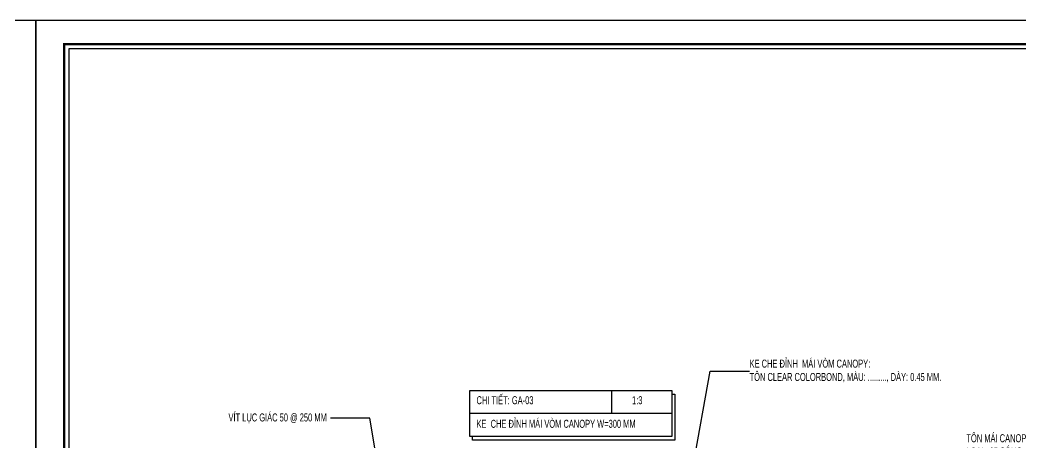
# Model space of a CAD drawing. Header units: inches. Extents: x 315041 to 662841, y -45540 to -35018.
# Drawn here: x 331385.4 to 331760.4, y -37377.4 to -37218.9 of the extents above; entities that cross this region are included whole.
import ezdxf

# ---------------------------------------------------------------- set-up
doc = ezdxf.new("R2010")
doc.units = ezdxf.units.IN
doc.header["$MEASUREMENT"] = 0
for name, color, linetype in [('2', 2, 'Continuous'), ('3', 3, 'Continuous'), ('7', 7, 'Continuous'), ('BAO KHUNG', 31, 'Continuous')]:
    doc.layers.add(name, color=color, linetype=linetype)
doc.styles.add('ST1H', font='vnshxh.shx', dxfattribs={"width": 0.7})
doc.dimstyles.new('3', dxfattribs={"dimtxt": 3.5, "dimasz": 1.8, "dimexe": 1, "dimexo": 0, "dimgap": 1, "dimtad": 1, "dimdec": 0, "dimlfac": 3, "dimzin": 0, "dimdsep": 46, "dimtxsty": 'ST1H', "dimblk": 'OBLIQUE', "dimcen": 1, "dimdle": 1, "dimclrd": 8, "dimclre": 8, "dimclrt": 3, "dimadec": 0, "dimazin": 0, "dimtfac": 1, "dimtdec": 0, "dimtix": 1, "dimtofl": 0, "dimtmove": 1, "dimatfit": 3, "dimfxl": 0.18, "dimtolj": 1, "dimtzin": 0, "dimlwd": -1, "dimlwe": -1, "dimarcsym": 1})

# ---------------------------------------------------------------- blocks, each defined once
blk = doc.blocks.new('A$C75D82031')
at = {"layer": '2', "color": 157, "linetype": 'Continuous'}
blk.add_lwpolyline([(0, 420), (594, 420), (594, 0), (0, 0)], close=True, dxfattribs=at)
at = {"layer": '7', "color": 147, "linetype": 'Continuous'}
blk.add_lwpolyline([(12.33, 57.61), (581.67, 57.61), (581.67, 409.19), (12.33, 409.19)], close=True, dxfattribs=at)
at = {"layer": 'BAO KHUNG', "color": 167, "linetype": 'Continuous', "const_width": 0.871}
blk.add_lwpolyline([(10.59, 9.07), (583.41, 9.07), (583.41, 410.93), (10.59, 410.93)], close=True, dxfattribs=at)
blk = doc.blocks.new('_Oblique')
at = {"color": 0, "linetype": 'ByBlock', "lineweight": -2}
blk.add_line((-0.5, -0.5), (0.5, 0.5), dxfattribs=at)

msp = doc.modelspace()

# ---------------------------------------------------------------- linework, layer by layer
at = {"color": 9}
msp.add_line((331607.277, -37357.6773), (331607.277, -37366.3019), dxfattribs=at)
at = {"color": 8}
msp.add_lwpolyline([(331973.1113, -37229.7343), (331403.7734, -37229.7343), (331403.7734, -37581.3141), (331973.1113, -37581.3141)], close=True, dxfattribs=at)

# ---------------------------------------------------------------- block references
at = {"color": 1}
for p in [(330797.4423, -37638.9242), (331391.4423, -37638.9242)]:
    msp.add_blockref('A$C75D82031', p, dxfattribs=at)

# ---------------------------------------------------------------- next in the draw order: texts
at = {"layer": '3', "char_height": 3, "style": 'ST1H', "bg_fill": 2}
for s, insert, attachment_point in [('\\A1;ke che §ØNH  m¸i vßm CANOPY: \\Pt«n CLEAR COLORBOND, mµu: ........., dµy: 0.45 mm.', (331659.0119, -37350.442), 4), ('\\A1;CHI TIÕT: GA-03', (331556.6134, -37361.3918), 4), ('\\A1;VÝT LôC GI¸C 50 @ 250 MM', (331500.4868, -37368.1569, 0), 6), ('\\A1;t«n m¸i cANOPY: CLEAR COLORBOND, mµu: .........\\PLo¹i : 05 sãng cn, dµy: 0.45 mm.', (331740.3115, -37378.4426), 4)]:
    msp.add_mtext(s, dxfattribs=dict(at, insert=insert, attachment_point=attachment_point))

# ---------------------------------------------------------------- next in the draw order: linework, layer by layer
at = {"color": 9}
for points in [[(331554.1438, -37357.6773), (331629.9121, -37357.6773), (331629.9121, -37374.9265), (331554.1438, -37374.9265)], [(331554.1438, -37357.6773), (331629.9121, -37357.6773), (331629.9121, -37366.3019), (331554.1438, -37366.3019)]]:
    msp.add_lwpolyline(points, close=True, dxfattribs=at)
msp.add_lwpolyline([(331629.9121, -37359.0979), (331630.9348, -37359.0979), (331630.9348, -37376.3471), (331555.1664, -37376.3471), (331555.1664, -37374.9265)], dxfattribs=at)

# ---------------------------------------------------------------- next in the draw order: leaders
for points in [[(331635.7225, -37398.0493), (331644.2191, -37350.442), (331659.0119, -37350.442)], [(331523.1396, -37406.2162, 0), (331516.6337, -37368.1569, 0), (331501.841, -37368.1569, 0)]]:
    msp.add_leader(points, dimstyle='3', override={"dimgap": 1, "dimtad": 0}, dxfattribs=at)

# ---------------------------------------------------------------- next in the draw order: texts
at = {"layer": '3', "char_height": 3, "attachment_point": 4, "style": 'ST1H', "bg_fill": 2}
for s, insert in [('\\A1;1:3', (331614.9362, -37361.3918)), ('\\A1;ke  CHE §ØNH M¸I VßM CANOPY W=300 MM  ', (331556.6134, -37370.2215))]:
    msp.add_mtext(s, dxfattribs=dict(at, insert=insert))

doc.saveas('drawing.dxf')
